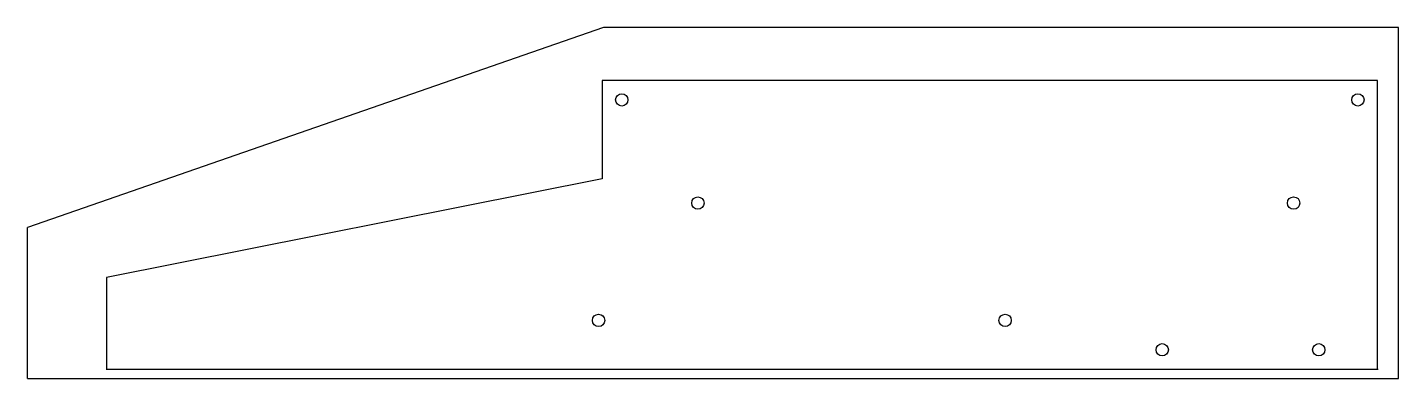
# Model space of a CAD drawing. Header units: millimetres. Extents: x -237 to 208, y 218 to 332.
import ezdxf

# ---------------------------------------------------------------- set-up
doc = ezdxf.new("R2010")
doc.units = ezdxf.units.MM
doc.layers.get('0').update_dxf_attribs({"linetype": 'CONTINUOUS'})

msp = doc.modelspace()

# ---------------------------------------------------------------- linework, layer by layer
for p, q in [((-50.19, 331.62), (-237.19, 266.62)), ((207.81, 331.62), (-50.19, 331.62)), ((207.81, 217.62), (207.81, 331.62)), ((-50.64, 314.44), (-50.64, 282.48)), ((200.96, 314.44), (-50.64, 314.44)), ((200.96, 220.64), (200.96, 314.44)), ((-50.64, 282.48), (-211.48, 250.48)), ((-237.19, 217.62), (-237.19, 266.62)), ((-211.48, 250.48), (-211.48, 220.64)), ((-211.68, 220.64), (201.16, 220.64)), ((-237.19, 217.62), (207.81, 217.62))]:
    msp.add_line(p, q)
for centre in [(-44.29, 308.09), (194.61, 308.09), (-19.6, 274.62), (173.75, 274.62), (-51.82, 236.53), (80.1, 236.53), (131.11, 226.99), (181.91, 226.99)]:
    msp.add_circle(centre, 2)

doc.saveas('drawing.dxf')
